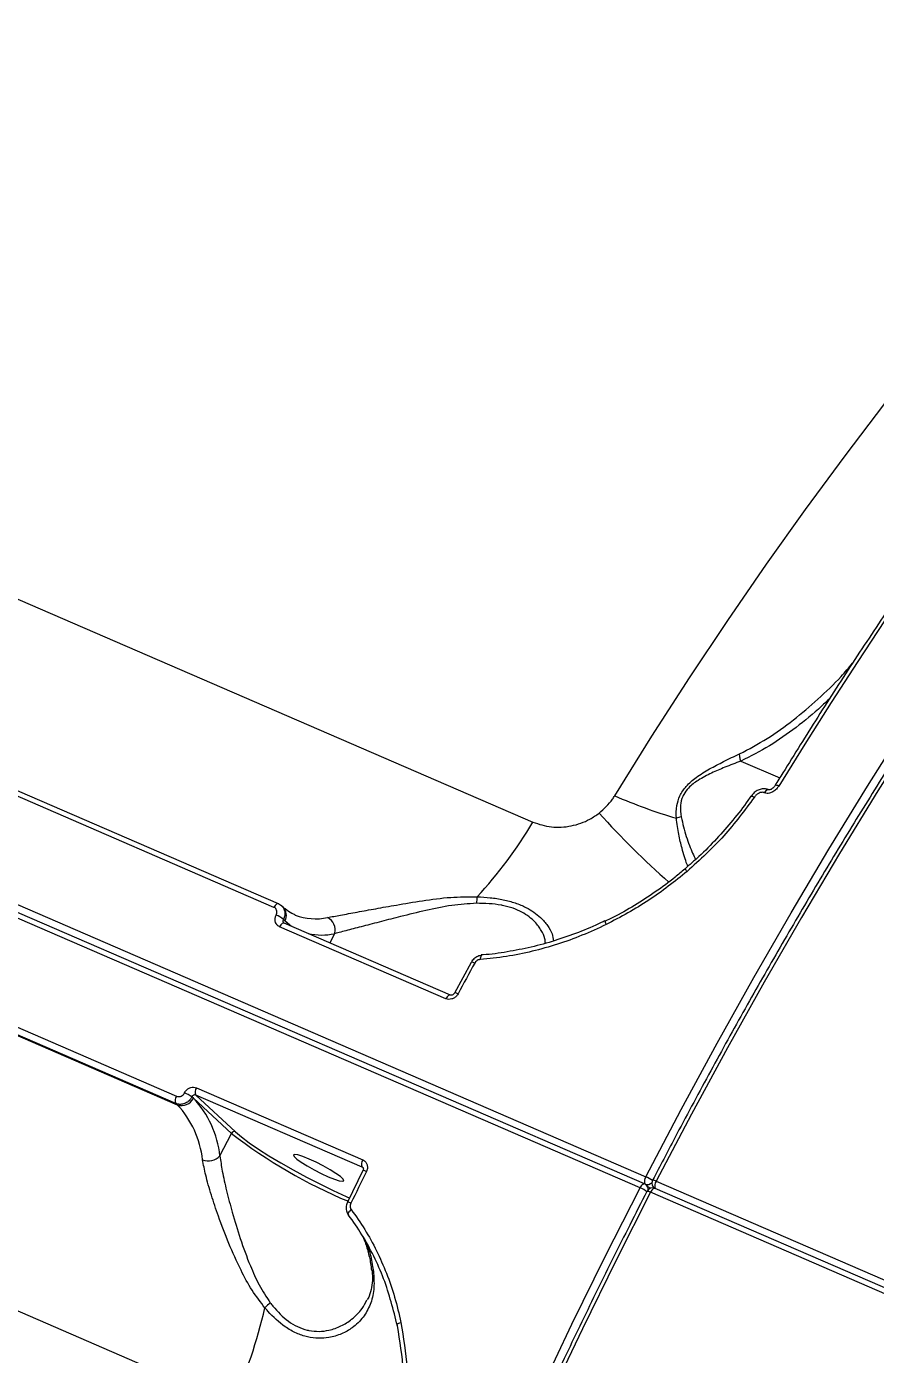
# Model space of a CAD drawing. Header units: millimetres. Extents: x -10881 to 8954, y -8695 to 5624.
# Drawn here: x -5558.4 to -5423.6, y 3107.1 to 3318.1 of the extents above; entities that cross this region are included whole.
import ezdxf

# ---------------------------------------------------------------- set-up
doc = ezdxf.new("R2010")
doc.units = ezdxf.units.MM
for name, color, linetype in [('DIKOM_ОБЪЕКТ', 7, 'Continuous'), ('DIKOM_РАЗМЕР_ЗОНА', 7, 'Continuous'), ('DIKOM_РАЗМЕР_ОБЪЕКТА', 7, 'Continuous')]:
    doc.layers.add(name, color=color, linetype=linetype)
doc.styles.add('style1', font='arial.ttf', dxfattribs={"width": 0.8})
doc.dimstyles.new('1-50', dxfattribs={"dimtxt": 300, "dimasz": 200, "dimexe": 100, "dimexo": 0, "dimgap": 100, "dimtad": 1, "dimtxsty": 'style1', "dimcen": 200, "dimclrd": 7, "dimclre": 7, "dimclrt": 7, "dimadec": 1, "dimazin": 2, "dimtfac": 1, "dimtmove": 0, "dimatfit": 2, "dimfxl": 0, "dimlwd": 25, "dimlwe": 18, "dimarcsym": 0})

# ---------------------------------------------------------------- blocks, each defined once
blk = doc.blocks.new('*D9')
at = {"layer": 'Defpoints', "color": 0, "transparency": 16777216}
for p in [(-9533.99, 4149), (-6877.05, 4149), (-2715.65, -5051.15)]:
    blk.add_point(p, dxfattribs=at)
at = {"layer": 'DIKOM_РАЗМЕР_ОБЪЕКТА', "color": 7, "lineweight": 18, "transparency": 16777216}
for p, q in [((-6877.05, 4149), (-9633.99, 4149)), ((-2715.65, -5051.15), (-9633.99, -5051.15))]:
    blk.add_line(p, q, dxfattribs=at)
at = {"layer": 'DIKOM_РАЗМЕР_ОБЪЕКТА', "color": 7, "lineweight": 25, "transparency": 16777216}
blk.add_line((-9533.99, -4851.15), (-9533.99, 3949), dxfattribs=at)
at = {"layer": 'DIKOM_РАЗМЕР_ОБЪЕКТА', "color": 7, "transparency": 16777216}
for points in [[(-9567.32, 3949), (-9500.66, 3949), (-9533.99, 4149)], [(-9567.32, -4851.15), (-9500.66, -4851.15), (-9533.99, -5051.15)]]:
    blk.add_solid(points, dxfattribs=at)
at = {"layer": 'DIKOM_РАЗМЕР_ОБЪЕКТА', "color": 7, "transparency": 16777216, "insert": (-9787.16, -451.07), "char_height": 300, "attachment_point": 5, "rotation": 90, "style": 'style1'}
blk.add_mtext('9200', dxfattribs=at)
blk = doc.blocks.new('*D11')
at = {"layer": 'Defpoints', "color": 0, "transparency": 16777216}
for p in [(-7028.45, 5624.13), (-10431.26, -7165.91), (-2784.83, -7165.91)]:
    blk.add_point(p, dxfattribs=at)
at = {"layer": 'DIKOM_РАЗМЕР_ЗОНА', "color": 7, "lineweight": 18, "transparency": 16777216}
for p, q in [((-7028.45, 5624.13), (-10531.26, 5624.13)), ((-2784.83, -7165.91), (-10531.26, -7165.91))]:
    blk.add_line(p, q, dxfattribs=at)
at = {"layer": 'DIKOM_РАЗМЕР_ЗОНА', "color": 7, "lineweight": 25, "transparency": 16777216}
blk.add_line((-10431.26, 5424.13), (-10431.26, -6965.91), dxfattribs=at)
at = {"layer": 'DIKOM_РАЗМЕР_ЗОНА', "color": 7, "transparency": 16777216}
for points in [[(-10464.6, 5424.13), (-10397.93, 5424.13), (-10431.26, 5624.13)], [(-10464.6, -6965.91), (-10397.93, -6965.91), (-10431.26, -7165.91)]]:
    blk.add_solid(points, dxfattribs=at)
at = {"layer": 'DIKOM_РАЗМЕР_ЗОНА', "color": 7, "transparency": 16777216, "insert": (-10684.43, -770.89), "char_height": 300, "attachment_point": 5, "rotation": 90, "style": 'style1'}
blk.add_mtext('12800', dxfattribs=at)

msp = doc.modelspace()

# ---------------------------------------------------------------- linework, layer by layer
at = {"layer": 'DIKOM_ОБЪЕКТ', "color": 7, "linetype": 'Continuous', "lineweight": 15}
for p, q in [((-5766.9, 3316.824), (-5478.042, 3191.703)), ((-5859.553, 3308.401), (-5460.105, 3135.378)), ((-5461.015, 3133.613), (-5860.463, 3306.636)), ((-5460.28, 3134.221), (-5859.729, 3307.244)), ((-5525.709, 3099.255), (-5814.566, 3224.375)), ((-5519.146, 3178.168), (-5587.646, 3207.84)), ((-5518.431, 3178.739), (-5586.931, 3208.41)), ((-5444.991, 3201.406), (-5438.828, 3198.736)), ((-5441.217, 3196.356), (-5441.289, 3196.387)), ((-5440.559, 3196.828), (-5440.631, 3196.859)), ((-5443.408, 3195.802), (-5443.402, 3195.812)), ((-5603.117, 3177.834), (-5534.617, 3148.162)), ((-5518.375, 3178.702), (-5518.431, 3178.739)), ((-5517.701, 3178.202), (-5517.923, 3178.408)), ((-5534.717, 3147.006), (-5603.217, 3176.678)), ((-5602.996, 3176.472), (-5534.495, 3146.801)), ((-5491.842, 3163.658), (-5518.252, 3175.098)), ((-5517.645, 3176.238), (-5517.41, 3176.02)), ((-5517.529, 3175.676), (-5517.586, 3175.71)), ((-5491.124, 3164.234), (-5517.534, 3175.673)), ((-5517.41, 3176.02), (-5516.6, 3175.269)), ((-5515.894, 3177.008), (-5515.757, 3176.951)), ((-5509.528, 3173.98), (-5510.276, 3172.529)), ((-5487.83, 3169.426), (-5490.465, 3164.557)), ((-5531.937, 3147.847), (-5532.171, 3148.064)), ((-5525.893, 3142.24), (-5531.937, 3147.847)), ((-5505.14, 3136.903), (-5531.55, 3148.343)), ((-5531.55, 3148.343), (-5525.253, 3142.502)), ((-5531.448, 3149.504), (-5505.038, 3138.065)), ((-5534.495, 3146.801), (-5534.717, 3147.006)), ((-5527.731, 3138.674), (-5525.893, 3142.24)), ((-5505.007, 3136.353), (-5507.473, 3131.327)), ((-5504.983, 3136.758), (-5505.14, 3136.903)), ((-5459.425, 3133.505), (-5459.998, 3134.036)), ((-5059.916, 2959.874), (-5459.364, 3132.898)), ((-5458.799, 3133.616), (-5458.716, 3133.538)), ((-5059.181, 2960.483), (-5458.63, 3133.506)), ((-5458.454, 3134.663), (-5059.006, 2961.639))]:
    msp.add_line(p, q, dxfattribs=at)
at = {"layer": 'DIKOM_ОБЪЕКТ', "color": 7, "linetype": 'Continuous', "lineweight": 15, "flags": 128}
for points in [[(-5460.105, 3135.378), (-5454.503, 3146.043), (-5448.788, 3156.589), (-5442.964, 3167.006), (-5437.035, 3177.286), (-5431.008, 3187.419), (-5424.887, 3197.398), (-5418.677, 3207.213), (-5412.384, 3216.857), (-5406.012, 3226.321), (-5399.568, 3235.598), (-5393.056, 3244.679), (-5386.482, 3253.557), (-5379.852, 3262.225), (-5373.171, 3270.675), (-5366.445, 3278.901), (-5359.679, 3286.894), (-5352.879, 3294.649), (-5346.051, 3302.158), (-5339.201, 3309.417), (-5332.334, 3316.417), (-5325.457, 3323.155)], [(-5465.03, 3195.898), (-5459.132, 3205.352), (-5453.148, 3214.637), (-5447.083, 3223.746), (-5440.943, 3232.668), (-5434.734, 3241.396), (-5428.461, 3249.922), (-5422.131, 3258.238), (-5415.749, 3266.336), (-5409.321, 3274.208), (-5402.853, 3281.848), (-5396.352, 3289.248), (-5389.823, 3296.401), (-5383.272, 3303.3), (-5376.705, 3309.94), (-5370.129, 3316.314), (-5363.55, 3322.415)], [(-5323.806, 3322.44), (-5330.684, 3315.702), (-5337.551, 3308.702), (-5344.401, 3301.443), (-5351.228, 3293.934), (-5358.028, 3286.179), (-5364.794, 3278.186), (-5371.52, 3269.96), (-5378.201, 3261.51), (-5384.832, 3252.842), (-5391.406, 3243.964), (-5397.917, 3234.883), (-5404.362, 3225.606), (-5410.733, 3216.142), (-5417.027, 3206.498), (-5423.237, 3196.683), (-5429.358, 3186.704), (-5435.385, 3176.571), (-5441.313, 3166.291), (-5447.137, 3155.874), (-5452.853, 3145.328), (-5458.454, 3134.663)], [(-5404.851, 3248.607), (-5409.234, 3242.507), (-5413.587, 3236.318), (-5417.909, 3230.042), (-5422.197, 3223.681), (-5426.45, 3217.239), (-5430.667, 3210.716), (-5434.846, 3204.117), (-5438.985, 3197.443)], [(-5440.632, 3196.859), (-5440.681, 3196.873), (-5440.821, 3196.853), (-5440.977, 3196.76), (-5441.137, 3196.6), (-5441.289, 3196.387)], [(-5440.559, 3196.828), (-5440.609, 3196.842), (-5440.749, 3196.822), (-5440.905, 3196.729), (-5441.065, 3196.569), (-5441.217, 3196.356)], [(-5438.985, 3197.443), (-5439.141, 3197.504), (-5439.281, 3197.546), (-5439.4, 3197.566), (-5439.493, 3197.564), (-5439.556, 3197.541), (-5439.579, 3197.516)], [(-5443.402, 3195.812), (-5443.373, 3195.834), (-5443.311, 3195.845), (-5443.224, 3195.835), (-5443.114, 3195.804), (-5442.985, 3195.753), (-5442.842, 3195.685)], [(-5518.431, 3178.739), (-5518.447, 3178.745), (-5518.533, 3178.754), (-5518.63, 3178.73), (-5518.734, 3178.672), (-5518.841, 3178.583), (-5518.948, 3178.467), (-5519.051, 3178.327), (-5519.146, 3178.168)], [(-5517.534, 3175.673), (-5517.55, 3175.679), (-5517.637, 3175.689), (-5517.734, 3175.664), (-5517.839, 3175.605), (-5517.947, 3175.516), (-5518.054, 3175.398), (-5518.157, 3175.257), (-5518.252, 3175.098)], [(-5516.277, 3175.129), (-5516.601, 3175.353), (-5517.41, 3176.02)], [(-5487.264, 3169.303), (-5487.595, 3168.695), (-5487.926, 3168.087), (-5488.256, 3167.478), (-5488.586, 3166.869), (-5488.916, 3166.26), (-5489.245, 3165.65), (-5489.574, 3165.039), (-5489.903, 3164.429)], [(-5486.154, 3170.519), (-5486.165, 3170.517), (-5486.221, 3170.488), (-5486.272, 3170.423), (-5486.315, 3170.326), (-5486.35, 3170.2), (-5486.375, 3170.05), (-5486.39, 3169.88)], [(-5491.124, 3164.233), (-5491.14, 3164.24), (-5491.227, 3164.249), (-5491.324, 3164.224), (-5491.429, 3164.166), (-5491.537, 3164.076), (-5491.644, 3163.959), (-5491.747, 3163.818), (-5491.842, 3163.658)], [(-5525.253, 3142.502), (-5524.305, 3141.695), (-5523.083, 3140.779), (-5521.614, 3139.773), (-5519.932, 3138.7), (-5518.073, 3137.585), (-5516.08, 3136.451), (-5513.997, 3135.325), (-5511.87, 3134.232), (-5509.748, 3133.195), (-5507.676, 3132.239), (-5507.095, 3131.981)], [(-5510.537, 3135.38), (-5509.552, 3134.984), (-5508.769, 3134.733), (-5508.252, 3134.648), (-5508.042, 3134.736), (-5508.157, 3134.99), (-5508.587, 3135.389), (-5509.298, 3135.901), (-5510.231, 3136.484), (-5511.312, 3137.092), (-5512.452, 3137.674), (-5513.56, 3138.184), (-5514.545, 3138.581), (-5515.328, 3138.831), (-5515.845, 3138.916), (-5516.054, 3138.828), (-5515.939, 3138.574), (-5515.509, 3138.175), (-5514.799, 3137.663), (-5513.865, 3137.08), (-5512.785, 3136.473), (-5511.644, 3135.89), (-5510.537, 3135.38)], [(-5504.464, 3136.188), (-5504.774, 3135.56), (-5505.084, 3134.931), (-5505.393, 3134.303), (-5505.702, 3133.674), (-5506.01, 3133.045), (-5506.318, 3132.415), (-5506.626, 3131.785), (-5506.933, 3131.155)], [(-5539.749, 2920.458), (-5537.104, 2931.616), (-5534.275, 2942.835), (-5531.265, 2954.105), (-5528.077, 2965.418), (-5524.713, 2976.762), (-5521.177, 2988.129), (-5517.47, 2999.509), (-5513.597, 3010.892), (-5509.56, 3022.27), (-5505.364, 3033.631), (-5501.01, 3044.968), (-5496.504, 3056.269), (-5491.849, 3067.527), (-5487.049, 3078.73), (-5482.107, 3089.87), (-5477.029, 3100.938), (-5471.817, 3111.924), (-5466.478, 3122.818), (-5461.015, 3133.613)], [(-5459.364, 3132.898), (-5464.827, 3122.103), (-5470.167, 3111.209), (-5475.378, 3100.223), (-5480.456, 3089.155), (-5485.398, 3078.015), (-5490.198, 3066.812), (-5494.854, 3055.554), (-5499.36, 3044.253), (-5503.713, 3032.916), (-5507.91, 3021.555), (-5511.946, 3010.177), (-5515.82, 2998.794), (-5519.526, 2987.414), (-5523.063, 2976.047), (-5526.426, 2964.703), (-5529.615, 2953.39), (-5532.624, 2942.12), (-5535.453, 2930.901), (-5538.099, 2919.743)], [(-5460.28, 3134.221), (-5460.298, 3134.227), (-5460.387, 3134.236), (-5460.487, 3134.208), (-5460.595, 3134.145), (-5460.706, 3134.05), (-5460.815, 3133.927), (-5460.92, 3133.779), (-5461.015, 3133.613)], [(-5458.63, 3133.506), (-5458.648, 3133.512), (-5458.737, 3133.521), (-5458.837, 3133.493), (-5458.944, 3133.43), (-5459.055, 3133.335), (-5459.165, 3133.212), (-5459.269, 3133.064), (-5459.364, 3132.898)], [(-5458.685, 3133.528), (-5458.726, 3133.555), (-5458.799, 3133.616)], [(-5507.289, 3129.27), (-5507.336, 3129.337), (-5507.353, 3129.424), (-5507.34, 3129.528), (-5507.297, 3129.645), (-5507.225, 3129.771), (-5507.128, 3129.902), (-5507.008, 3130.032), (-5506.871, 3130.157)], [(-5503.579, 3120.604), (-5503.575, 3120.572), (-5503.561, 3120.493)], [(-5499.54, 3111.708), (-5499.584, 3111.76), (-5499.594, 3111.821), (-5499.568, 3111.887), (-5499.509, 3111.957), (-5499.417, 3112.028), (-5499.296, 3112.097), (-5499.151, 3112.162), (-5498.987, 3112.222)]]:
    msp.add_lwpolyline(points, dxfattribs=at)
at = {"layer": 'DIKOM_ОБЪЕКТ', "color": 7, "linetype": 'Continuous', "lineweight": 15}
for centre, radius, start, end in [((-5433, 3268.643), 79.485, 246.23595, 253.74637), ((-5369.298, 3281.127), 131.855, 221.85702, 228.64553), ((-5454.104, 3189.71), 2.863, 97.58366, 113.53141), ((-5535.64, 3225.495), 66.779, 316.88812, 329.601), ((-5454.64, 3183.075), 1.373, 36.16616, 57.4278), ((-5475.139, 3178.177), 11.871, 171.86502, 176.93376), ((-5518.998, 3176.919), 1.824, 330.48957, 44.68134), ((-5520.339, 3173.134), 4.11, 49.04496, 67.8365), ((-5512.547, 3185.165), 8.819, 248.65122, 282.44752), ((-5511.613, 3174.604), 2.176, 343.35181, 63.62246), ((-5465.655, 3175.906), 0.88, 177.39187, 212.62434), ((-5511.538, 3183.609), 9.837, 257.29631, 281.79422), ((-5487.687, 3168.715), 0.725, 54.28758, 101.36339), ((-5490.34, 3163.81), 0.758, 54.75786, 99.52931), ((-5533.654, 3147.497), 1.171, 145.34644, 204.7701), ((-5533.79, 3148.728), 2.052, 249.89321, 334.57468), ((-5535.935, 3142.493), 6.723, 55.95845, 67.38475), ((-5543.495, 3136.997), 15.853, 6.07222, 43.187), ((-5530.483, 3148.834), 1.175, 145.20737, 204.69639), ((-5545.503, 3136.468), 15.098, 6.07222, 43.187), ((-5525.429, 3142.02), 0.513, 69.89321, 154.57468), ((-5476.034, 3206.737), 81.521, 232.29438, 247.42559), ((-5529.55, 3140.358), 2.478, 247.7039, 317.19716), ((-5504.073, 3137.394), 1.175, 145.20737, 204.69639), ((-5505.053, 3135.229), 1.125, 58.45251, 87.69323), ((-5459.078, 3134.661), 1.252, 145.10328, 201.45049), ((-5462.256, 3130.262), 5.55, 54.3858, 67.18787), ((-5462.981, 3128.839), 5.163, 52.69513, 67.60855), ((-5460.678, 3133.303), 1, 47.15114, 66.57991), ((-5459.871, 3135.114), 0.998, 253.08574, 319.46722), ((-5460.596, 3133.416), 0.862, 351.21386, 46.00917), ((-5459.027, 3132.588), 1, 66.57991, 152.78518), ((-5459.861, 3132.146), 0.901, 56.50683, 93.52735), ((-5458.119, 3134.349), 1, 166.21991, 227.15114), ((-5458.119, 3134.349), 1, 152.66335, 166.21991), ((-5458.942, 3133.931), 0.879, 56.27418, 94.2707), ((-5457.424, 3133.945), 1.255, 145.15104, 201.2695), ((-5507.574, 3130.077), 1.255, 59.27219, 85.39028), ((-5502.46, 3120.748), 1.13, 193.03329, 220.46892), ((-5604.919, 3134.404), 86.659, 336.07064, 346.74874), ((-5514.632, 3109.074), 8.069, 129.09944, 137.35716)]:
    msp.add_arc(centre, radius, start, end, dxfattribs=at)
for points, knots in [([(-5184.627, 3395.215), (-5185.056, 3395.227), (-5187.274, 3395.289), (-5191.38, 3395.108), (-5196.944, 3394.66), (-5202.608, 3393.892), (-5208.357, 3392.836), (-5214.189, 3391.484), (-5220.099, 3389.839), (-5226.082, 3387.901), (-5232.134, 3385.674), (-5238.25, 3383.157), (-5244.425, 3380.354), (-5250.655, 3377.266), (-5256.935, 3373.896), (-5263.259, 3370.246), (-5269.624, 3366.32), (-5276.025, 3362.12), (-5282.456, 3357.65), (-5288.913, 3352.913), (-5295.391, 3347.912), (-5301.885, 3342.653), (-5308.391, 3337.138), (-5314.903, 3331.371), (-5321.417, 3325.358), (-5327.928, 3319.103), (-5334.43, 3312.61), (-5340.92, 3305.884), (-5347.393, 3298.931), (-5353.843, 3291.755), (-5360.265, 3284.363), (-5366.656, 3276.759), (-5373.01, 3268.949), (-5379.322, 3260.94), (-5385.588, 3252.737), (-5391.803, 3244.346), (-5397.962, 3235.774), (-5404.061, 3227.027), (-5410.095, 3218.112), (-5416.06, 3209.035), (-5421.952, 3199.803), (-5427.765, 3190.424), (-5433.496, 3180.904), (-5439.14, 3171.25), (-5444.693, 3161.47), (-5450.149, 3151.57), (-5454.917, 3142.674), (-5457.839, 3137.056), (-5459.008, 3134.808)], [0, 0, 0, 0, 0.0053175, 0.0275252, 0.0497452, 0.0719767, 0.094219, 0.1164707, 0.1387306, 0.1609973, 0.1832695, 0.2055461, 0.2278259, 0.2501081, 0.2723918, 0.2946765, 0.3169615, 0.3392464, 0.3615309, 0.3838147, 0.4060977, 0.4283797, 0.4506608, 0.4729407, 0.4952197, 0.5174975, 0.5397743, 0.56205, 0.5843248, 0.6065986, 0.6288715, 0.6511435, 0.6734147, 0.6956851, 0.7179548, 0.7402238, 0.7624921, 0.7847599, 0.8070272, 0.8292939, 0.8515602, 0.873826, 0.8960915, 0.9183566, 0.9406214, 0.9628859, 0.9851502, 1, 1, 1, 1]), ([(-5405.483, 3248.623), (-5406.566, 3247.126), (-5409.704, 3242.783), (-5414.856, 3235.459), (-5420.912, 3226.601), (-5426.901, 3217.576), (-5432.712, 3208.555), (-5436.923, 3201.836), (-5439.165, 3198.189), (-5439.579, 3197.517)], [0, 0, 0, 0, 0.0925248, 0.2683385, 0.444152, 0.6199614, 0.795767, 0.962317, 1, 1, 1, 1]), ([(-5445.198, 3202.554), (-5443.728, 3203.329), (-5440.769, 3204.888), (-5436.643, 3207.877), (-5432.744, 3211.222), (-5429.569, 3214.207), (-5427.856, 3216.258), (-5427.263, 3216.968)], [0, 0, 0, 0, 0.2196932, 0.4420147, 0.6619073, 0.8829553, 1, 1, 1, 1]), ([(-5430.837, 3211.421), (-5431.288, 3210.98), (-5433.003, 3209.301), (-5436.199, 3206.724), (-5440.434, 3203.71), (-5443.471, 3202.18), (-5444.997, 3201.411)], [0, 0, 0, 0, 0.1066455, 0.4057558, 0.7013343, 1, 1, 1, 1]), ([(-5455.247, 3192.335), (-5455.263, 3192.987), (-5455.291, 3194.122), (-5454.766, 3195.908), (-5453.686, 3197.508), (-5451.995, 3198.947), (-5449.949, 3200.201), (-5447.615, 3201.409), (-5446.044, 3202.153), (-5445.198, 3202.554)], [0, 0, 0, 0, 0.1507914, 0.2625455, 0.375833, 0.5043751, 0.6581128, 0.8160036, 1, 1, 1, 1]), ([(-5444.997, 3201.411), (-5445.059, 3201.617), (-5445.171, 3201.991), (-5445.204, 3202.361), (-5445.199, 3202.524), (-5445.198, 3202.554)], [0, 0, 0, 0, 0.4994434, 0.9072949, 1, 1, 1, 1]), ([(-5444.991, 3201.406), (-5445.835, 3201.085), (-5447.371, 3200.502), (-5449.673, 3199.525), (-5451.666, 3198.503), (-5453.221, 3197.327), (-5453.939, 3196.364), (-5454.398, 3195.432), (-5454.693, 3194.167), (-5454.56, 3193.144), (-5454.482, 3192.548)], [0, 0, 0, 0, 0.1920851, 0.3493699, 0.5094457, 0.6344036, 0.7186251, 0.7420692, 0.8495846, 1, 1, 1, 1]), ([(-5444.997, 3201.411), (-5444.996, 3201.41), (-5444.996, 3201.409), (-5444.993, 3201.407), (-5444.992, 3201.406), (-5444.991, 3201.406)], [0, 0, 0, 0, 0.2900896, 0.6748987, 1, 1, 1, 1]), ([(-5440.639, 3196.843), (-5440.78, 3196.899), (-5441.099, 3197.024), (-5441.668, 3196.998), (-5442.293, 3196.803), (-5442.919, 3196.411), (-5443.233, 3196.011), (-5443.395, 3195.806)], [0, 0, 0, 0, 0.1429097, 0.324557, 0.5224555, 0.7544765, 1, 1, 1, 1]), ([(-5441.289, 3196.387), (-5441.344, 3196.406), (-5441.485, 3196.454), (-5441.768, 3196.446), (-5442.138, 3196.327), (-5442.532, 3196.071), (-5442.738, 3195.814), (-5442.842, 3195.685)], [0, 0, 0, 0, 0.1033868, 0.2624323, 0.4611539, 0.7282036, 1, 1, 1, 1]), ([(-5438.985, 3197.443), (-5439.101, 3197.279), (-5439.352, 3196.922), (-5439.863, 3196.522), (-5440.389, 3196.302), (-5440.849, 3196.244), (-5441.094, 3196.319), (-5441.217, 3196.356)], [0, 0, 0, 0, 0.2267683, 0.4919805, 0.6959522, 0.8477263, 1, 1, 1, 1]), ([(-5439.582, 3197.517), (-5439.587, 3197.507), (-5439.667, 3197.355), (-5439.876, 3197.13), (-5440.164, 3196.928), (-5440.354, 3196.85), (-5440.461, 3196.827), (-5440.525, 3196.823), (-5440.555, 3196.827), (-5440.557, 3196.828), (-5440.559, 3196.828)], [0, 0, 0, 0, 0.02657506, 0.41295899, 0.64168811, 0.7689727, 0.84363418, 0.89474815, 0.94712732, 1, 1, 1, 1]), ([(-5467.505, 3193.143), (-5466.738, 3193.842), (-5465.89, 3194.613), (-5465.205, 3195.621), (-5465.09, 3195.803), (-5465.03, 3195.898)], [0, 0, 0, 0, 0.8217569, 0.9078664, 1, 1, 1, 1]), ([(-5443.438, 3195.82), (-5443.583, 3195.599), (-5444.438, 3194.298), (-5446.234, 3192.024), (-5448.826, 3189.041), (-5451.391, 3186.435), (-5453.16, 3184.91), (-5453.92, 3184.255)], [0, 0, 0, 0, 0.0518176, 0.3048674, 0.557751, 0.8100524, 1, 1, 1, 1]), ([(-5442.842, 3195.685), (-5444.393, 3193.593), (-5447.533, 3189.356), (-5451.515, 3185.724), (-5453.531, 3183.886)], [0, 0, 0, 0, 0.4937919, 1, 1, 1, 1]), ([(-5478.042, 3191.703), (-5477.075, 3191.387), (-5475.159, 3190.759), (-5471.964, 3190.973), (-5469.341, 3191.863), (-5467.988, 3192.806), (-5467.505, 3193.143)], [0, 0, 0, 0, 0.2885643, 0.5716288, 0.8470383, 1, 1, 1, 1]), ([(-5453.411, 3184.704), (-5453.463, 3184.82), (-5453.786, 3185.544), (-5454.282, 3187.278), (-5454.906, 3189.71), (-5455.133, 3191.456), (-5455.247, 3192.335)], [0, 0, 0, 0, 0.0713597, 0.4438404, 0.7199851, 1, 1, 1, 1]), ([(-5454.482, 3192.548), (-5454.226, 3191.482), (-5453.708, 3189.324), (-5452.847, 3187.102), (-5452.339, 3186.102), (-5452.181, 3185.79)], [0, 0, 0, 0, 0.4020786, 0.8134542, 1, 1, 1, 1]), ([(-5453.921, 3184.258), (-5454.425, 3183.822), (-5455.914, 3182.532), (-5458.576, 3180.587), (-5461.881, 3178.445), (-5464.557, 3176.915), (-5466.144, 3176.163), (-5466.548, 3175.971)], [0, 0, 0, 0, 0.1319285, 0.3904773, 0.6502108, 0.9109557, 1, 1, 1, 1]), ([(-5453.531, 3183.886), (-5455.522, 3182.29), (-5459.55, 3179.062), (-5464.096, 3176.651), (-5466.396, 3175.431)], [0, 0, 0, 0, 0.4941711, 1, 1, 1, 1]), ([(-5510.646, 3176.553), (-5509.986, 3176.676), (-5508.645, 3176.926), (-5505.988, 3177.406), (-5502.996, 3177.953), (-5499.525, 3178.582), (-5495.546, 3179.237), (-5491.216, 3179.846), (-5488.292, 3179.853), (-5486.891, 3179.857)], [0, 0, 0, 0, 0.1295386, 0.2635065, 0.3938351, 0.5268955, 0.6860445, 0.8495354, 1, 1, 1, 1]), ([(-5486.891, 3179.857), (-5486.184, 3179.815), (-5484.757, 3179.731), (-5482.71, 3179.412), (-5480.789, 3178.9), (-5478.662, 3178.006), (-5476.882, 3176.737), (-5475.63, 3175.269), (-5474.909, 3173.976), (-5474.804, 3173.201), (-5474.753, 3172.829)], [0, 0, 0, 0, 0.1012994, 0.2047935, 0.3063801, 0.411453, 0.5954662, 0.7312982, 0.8710627, 1, 1, 1, 1]), ([(-5518.789, 3176.941), (-5518.745, 3177.042), (-5518.658, 3177.246), (-5518.66, 3177.569), (-5518.764, 3177.856), (-5518.94, 3178.061), (-5519.087, 3178.138), (-5519.146, 3178.168)], [0, 0, 0, 0, 0.21513871, 0.43017365, 0.64497936, 0.85947623, 1, 1, 1, 1]), ([(-5518.375, 3178.702), (-5518.252, 3178.647), (-5518.084, 3178.571), (-5517.97, 3178.432), (-5517.939, 3178.394)], [0, 0, 0, 0, 0.7284155, 1, 1, 1, 1]), ([(-5517.939, 3178.394), (-5517.831, 3178.288), (-5517.58, 3178.043), (-5517.401, 3177.496), (-5517.388, 3176.853), (-5517.559, 3176.443), (-5517.645, 3176.238)], [0, 0, 0, 0, 0.2011063, 0.467393, 0.733711, 1, 1, 1, 1]), ([(-5515.772, 3176.995), (-5515.945, 3177.057), (-5516.515, 3177.261), (-5517.136, 3177.702), (-5517.588, 3178.102), (-5517.701, 3178.202)], [0, 0, 0, 0, 0.2474684, 0.8122572, 1, 1, 1, 1]), ([(-5486.993, 3178.812), (-5488.3, 3178.725), (-5491.028, 3178.545), (-5495.078, 3177.672), (-5498.814, 3176.771), (-5502.139, 3175.91), (-5504.969, 3175.172), (-5507.542, 3174.507), (-5508.86, 3174.157), (-5509.528, 3173.98)], [0, 0, 0, 0, 0.1463761, 0.3054972, 0.4689915, 0.6008956, 0.7350963, 0.8657016, 1, 1, 1, 1]), ([(-5476.05, 3172.474), (-5476.066, 3172.71), (-5476.11, 3173.354), (-5476.654, 3174.516), (-5477.718, 3175.996), (-5479.295, 3177.236), (-5481.163, 3178.059), (-5482.335, 3178.375), (-5483.606, 3178.617), (-5484.98, 3178.788), (-5486.316, 3178.804), (-5486.993, 3178.812)], [0, 0, 0, 0, 0.0840867, 0.2293756, 0.3783885, 0.5710706, 0.6690806, 0.7706318, 0.7852414, 0.8911474, 1, 1, 1, 1]), ([(-5518.252, 3175.098), (-5518.339, 3175.143), (-5518.561, 3175.259), (-5518.825, 3175.566), (-5518.981, 3175.998), (-5518.984, 3176.482), (-5518.854, 3176.788), (-5518.789, 3176.941)], [0, 0, 0, 0, 0.1406201, 0.3550994, 0.5698681, 0.7848826, 1, 1, 1, 1]), ([(-5517.645, 3176.238), (-5517.668, 3176.189), (-5517.715, 3176.089), (-5517.716, 3175.933), (-5517.674, 3175.798), (-5517.612, 3175.737), (-5517.584, 3175.711)], [0, 0, 0, 0, 0.2658719, 0.5313731, 0.7962908, 1, 1, 1, 1]), ([(-5466.396, 3175.431), (-5467.667, 3174.842), (-5470.204, 3173.665), (-5474.131, 3172.259), (-5478.144, 3171.132), (-5482.246, 3170.295), (-5485.005, 3170.019), (-5486.39, 3169.88)], [0, 0, 0, 0, 0.19783435, 0.39481666, 0.59316797, 0.79583751, 1, 1, 1, 1]), ([(-5466.579, 3176.039), (-5466.773, 3175.939), (-5468.144, 3175.237), (-5470.791, 3174.163), (-5474.506, 3172.847), (-5478.296, 3171.808), (-5482.116, 3171.072), (-5484.766, 3170.679), (-5486.125, 3170.617), (-5486.215, 3170.613)], [0, 0, 0, 0, 0.0313351, 0.2207361, 0.4114232, 0.6029578, 0.7948343, 0.9863741, 1, 1, 1, 1]), ([(-5486.153, 3170.5), (-5486.242, 3170.497), (-5486.571, 3170.485), (-5487.111, 3170.23), (-5487.602, 3169.841), (-5487.755, 3169.512), (-5487.801, 3169.412)], [0, 0, 0, 0, 0.1296849, 0.4775768, 0.8419784, 1, 1, 1, 1]), ([(-5486.39, 3169.88), (-5486.497, 3169.862), (-5486.712, 3169.825), (-5487.004, 3169.642), (-5487.179, 3169.451), (-5487.249, 3169.329), (-5487.264, 3169.303)], [0, 0, 0, 0, 0.3056925, 0.6116133, 0.9180226, 1, 1, 1, 1]), ([(-5490.469, 3164.559), (-5490.483, 3164.532), (-5490.521, 3164.46), (-5490.626, 3164.353), (-5490.763, 3164.263), (-5490.905, 3164.214), (-5491.029, 3164.206), (-5491.098, 3164.221), (-5491.12, 3164.233), (-5491.123, 3164.235)], [0, 0, 0, 0, 0.0994752, 0.2665327, 0.4282456, 0.5937875, 0.7684296, 0.9628415, 1, 1, 1, 1]), ([(-5489.903, 3164.429), (-5489.961, 3164.335), (-5490.106, 3164.098), (-5490.452, 3163.795), (-5490.91, 3163.585), (-5491.401, 3163.521), (-5491.695, 3163.612), (-5491.842, 3163.658)], [0, 0, 0, 0, 0.1418471, 0.3567284, 0.5713333, 0.7857186, 1, 1, 1, 1]), ([(-5532.171, 3148.064), (-5532.246, 3147.937), (-5532.432, 3147.616), (-5532.882, 3147.203), (-5533.482, 3146.915), (-5534.131, 3146.824), (-5534.521, 3146.946), (-5534.717, 3147.006)], [0, 0, 0, 0, 0.1417164, 0.3563996, 0.5709512, 0.7854607, 1, 1, 1, 1]), ([(-5534.617, 3148.162), (-5534.519, 3148.132), (-5534.324, 3148.071), (-5534.001, 3148.119), (-5533.702, 3148.265), (-5533.479, 3148.473), (-5533.386, 3148.635), (-5533.35, 3148.7)], [0, 0, 0, 0, 0.21424003, 0.428583, 0.64317351, 0.85808196, 1, 1, 1, 1]), ([(-5533.35, 3148.7), (-5533.295, 3148.796), (-5533.156, 3149.039), (-5532.821, 3149.352), (-5532.372, 3149.57), (-5531.887, 3149.641), (-5531.594, 3149.55), (-5531.448, 3149.504)], [0, 0, 0, 0, 0.1418471, 0.3567284, 0.5713333, 0.7857186, 1, 1, 1, 1]), ([(-5531.55, 3148.343), (-5531.599, 3148.358), (-5531.696, 3148.388), (-5531.856, 3148.363), (-5532.002, 3148.288), (-5532.11, 3148.18), (-5532.154, 3148.097), (-5532.171, 3148.064)], [0, 0, 0, 0, 0.2139775, 0.4281717, 0.6427849, 0.8579017, 1, 1, 1, 1]), ([(-5520.568, 3114.54), (-5521.273, 3115.454), (-5522.708, 3117.314), (-5524.572, 3120.82), (-5526.363, 3124.802), (-5527.903, 3128.848), (-5529.121, 3132.508), (-5530.003, 3135.571), (-5530.336, 3137.276), (-5530.49, 3138.065)], [0, 0, 0, 0, 0.1260993, 0.2567281, 0.4243368, 0.5968636, 0.7352992, 0.8775694, 1, 1, 1, 1]), ([(-5527.731, 3138.674), (-5527.616, 3137.884), (-5527.368, 3136.193), (-5526.684, 3133.149), (-5525.741, 3129.551), (-5524.519, 3125.513), (-5523.1, 3121.614), (-5521.571, 3118.117), (-5520.344, 3116.272), (-5519.721, 3115.336)], [0, 0, 0, 0, 0.1227089, 0.2624621, 0.4060162, 0.5749249, 0.7482621, 0.8723682, 1, 1, 1, 1]), ([(-5505.038, 3138.065), (-5504.95, 3138.019), (-5504.728, 3137.903), (-5504.46, 3137.592), (-5504.296, 3137.152), (-5504.281, 3136.658), (-5504.403, 3136.344), (-5504.464, 3136.188)], [0, 0, 0, 0, 0.1406201, 0.3550994, 0.5698681, 0.7848826, 1, 1, 1, 1]), ([(-5505.029, 3136.824), (-5505.037, 3136.834), (-5505.067, 3136.87), (-5505.11, 3136.89), (-5505.14, 3136.903)], [0, 0, 0, 0, 0.2843282, 1, 1, 1, 1]), ([(-5505.032, 3136.821), (-5505.021, 3136.815), (-5504.983, 3136.793), (-5504.95, 3136.71), (-5504.942, 3136.563), (-5504.964, 3136.442), (-5505, 3136.375), (-5505.011, 3136.355)], [0, 0, 0, 0, 0.1449667, 0.4916971, 0.7177735, 0.9151461, 1, 1, 1, 1]), ([(-5459.917, 3133.045), (-5460.829, 3131.263), (-5463.475, 3126.092), (-5467.773, 3117.462), (-5472.769, 3107.132), (-5477.647, 3096.723), (-5482.406, 3086.243), (-5487.042, 3075.702), (-5491.55, 3065.105), (-5495.928, 3054.462), (-5500.172, 3043.78), (-5504.28, 3033.068), (-5508.248, 3022.333), (-5512.072, 3011.583), (-5515.751, 3000.827), (-5519.282, 2990.073), (-5522.661, 2979.328), (-5525.886, 2968.602), (-5528.956, 2957.901), (-5531.866, 2947.233), (-5534.616, 2936.608), (-5537.204, 2926.033), (-5539.626, 2915.515), (-5541.882, 2905.063), (-5543.97, 2894.684), (-5545.888, 2884.387), (-5547.635, 2874.179), (-5549.209, 2864.067), (-5550.609, 2854.06), (-5551.834, 2844.164), (-5552.884, 2834.387), (-5553.756, 2824.737), (-5554.452, 2815.221), (-5554.969, 2805.845), (-5555.308, 2796.617), (-5555.469, 2787.544), (-5555.45, 2778.632), (-5555.253, 2769.889), (-5554.877, 2761.32), (-5554.322, 2752.933), (-5553.589, 2744.733), (-5552.678, 2736.726), (-5551.59, 2728.919), (-5550.326, 2721.318), (-5548.886, 2713.927), (-5547.271, 2706.754), (-5545.483, 2699.803), (-5543.522, 2693.079), (-5541.391, 2686.588), (-5539.09, 2680.334), (-5536.622, 2674.324), (-5533.988, 2668.56), (-5531.189, 2663.048), (-5528.229, 2657.792), (-5525.109, 2652.797), (-5521.834, 2648.063), (-5518.398, 2643.61), (-5515.314, 2639.951), (-5513.316, 2637.891), (-5512.571, 2637.121)], [0, 0, 0, 0, 0.0093752, 0.0271879, 0.045001, 0.062814, 0.080627, 0.0984399, 0.1162528, 0.1340657, 0.1518787, 0.1696917, 0.1875048, 0.205318, 0.2231313, 0.2409448, 0.2587584, 0.2765723, 0.2943864, 0.3122008, 0.3300155, 0.3478305, 0.3656459, 0.3834616, 0.4012778, 0.4190944, 0.4369116, 0.4547292, 0.4725474, 0.4903663, 0.5081858, 0.5260059, 0.5438268, 0.5616485, 0.5794709, 0.5972942, 0.6151183, 0.6329434, 0.6507693, 0.6685962, 0.686424, 0.7042526, 0.7220821, 0.7399123, 0.7577431, 0.7755745, 0.793406, 0.8112375, 0.8290684, 0.8468982, 0.8647265, 0.8825524, 0.9003751, 0.9181937, 0.9360071, 0.9538143, 0.9716142, 0.9894056, 1, 1, 1, 1]), ([(-5507.458, 3131.32), (-5507.499, 3131.241), (-5507.663, 3130.935), (-5507.714, 3130.343), (-5507.599, 3129.714), (-5507.374, 3129.423), (-5507.29, 3129.314)], [0, 0, 0, 0, 0.123861, 0.4815758, 0.8066745, 1, 1, 1, 1]), ([(-5506.933, 3131.155), (-5506.973, 3131.05), (-5507.054, 3130.84), (-5507.041, 3130.509), (-5506.96, 3130.285), (-5506.886, 3130.179), (-5506.871, 3130.157)], [0, 0, 0, 0, 0.3067236, 0.613302, 0.919473, 1, 1, 1, 1]), ([(-5499.54, 3111.708), (-5500.179, 3114.233), (-5501.146, 3118.053), (-5503.261, 3122.772), (-5505.104, 3126.17), (-5506.568, 3128.248), (-5507.289, 3129.27)], [0, 0, 0, 0, 0.3951678, 0.5979285, 0.8021812, 1, 1, 1, 1]), ([(-5506.871, 3130.157), (-5506.137, 3129.113), (-5504.672, 3127.029), (-5502.819, 3123.631), (-5501.228, 3120.034), (-5499.909, 3116.232), (-5499.295, 3113.562), (-5498.987, 3112.222)], [0, 0, 0, 0, 0.19768131, 0.39470003, 0.59308917, 0.79579842, 1, 1, 1, 1]), ([(-5505.22, 3126.21), (-5505.084, 3125.937), (-5504.706, 3125.176), (-5504.227, 3123.617), (-5503.836, 3121.98), (-5503.706, 3120.854), (-5503.663, 3120.487)], [0, 0, 0, 0, 0.1842244, 0.5128468, 0.8412652, 1, 1, 1, 1]), ([(-5504.734, 3125.341), (-5504.483, 3124.79), (-5503.927, 3123.569), (-5503.543, 3121.658), (-5503.369, 3120.381), (-5503.32, 3120.015)], [0, 0, 0, 0, 0.370292, 0.8192462, 1, 1, 1, 1]), ([(-5503.594, 3120.605), (-5503.551, 3120.155), (-5503.455, 3119.16), (-5503.617, 3117.762), (-5503.899, 3116.602), (-5504.237, 3115.994), (-5504.351, 3115.787)], [0, 0, 0, 0, 0.2428217, 0.5375081, 0.8424877, 1, 1, 1, 1]), ([(-5503.32, 3120.015), (-5503.269, 3119.144), (-5503.166, 3117.376), (-5503.772, 3115.038), (-5504.922, 3112.976), (-5506.505, 3111.425), (-5508.382, 3110.348), (-5510.217, 3109.797), (-5512.066, 3109.658), (-5513.806, 3109.865), (-5515.61, 3110.467), (-5517.787, 3111.717), (-5519.429, 3113.225), (-5520.415, 3114.364), (-5520.568, 3114.54)], [0, 0, 0, 0, 0.1084786, 0.2202175, 0.3276464, 0.4383071, 0.5238012, 0.6115056, 0.6745126, 0.7390859, 0.8027725, 0.8688952, 0.9797316, 1, 1, 1, 1]), ([(-5519.721, 3115.336), (-5519.586, 3115.163), (-5518.722, 3114.057), (-5517.312, 3112.647), (-5515.415, 3111.496), (-5514.3, 3111.102), (-5513.146, 3110.848), (-5511.955, 3110.75), (-5510.215, 3110.97), (-5508.439, 3111.604), (-5506.645, 3112.762), (-5505.218, 3114.154), (-5504.623, 3115.326), (-5504.386, 3115.794)], [0, 0, 0, 0, 0.0272947, 0.1747895, 0.2515686, 0.331321, 0.3460655, 0.4301573, 0.516783, 0.633325, 0.7531022, 0.9013693, 1, 1, 1, 1]), ([(-5498.987, 3112.222), (-5498.588, 3109.826), (-5497.781, 3104.977), (-5498.016, 3099.931), (-5498.134, 3097.378)], [0, 0, 0, 0, 0.4941765, 1, 1, 1, 1]), ([(-5498.69, 3097.182), (-5498.577, 3099.623), (-5498.348, 3104.562), (-5499.14, 3109.308), (-5499.54, 3111.708)], [0, 0, 0, 0, 0.4941564, 1, 1, 1, 1])]:
    msp.add_open_spline(points, degree=3, knots=knots, dxfattribs=at)

# ---------------------------------------------------------------- dimensions: what is measured, and where the dimension line sits
at = {"layer": 'DIKOM_РАЗМЕР_ЗОНА'}
dim = msp.add_linear_dim(base=(-10431.262, -7165.906), p1=(-7028.448, 5624.134), p2=(-2784.833, -7165.906), angle=90, text='12800', dimstyle='1-50', dxfattribs=at)
dim.commit()
dim.dimension.update_dxf_attribs({"geometry": '*D11', "text_midpoint": (-10431.262, -770.886), "dimtype": 160})
at = {"layer": 'DIKOM_РАЗМЕР_ОБЪЕКТА'}
dim = msp.add_linear_dim(base=(-9533.989, 4149.001), p1=(-2715.652, -5051.147), p2=(-6877.054, 4149.001), angle=90, text='9200', dimstyle='1-50', dxfattribs=at)
dim.commit()
dim.dimension.update_dxf_attribs({"geometry": '*D9', "text_midpoint": (-9533.989, -451.073), "dimtype": 160})

doc.saveas('drawing.dxf')
